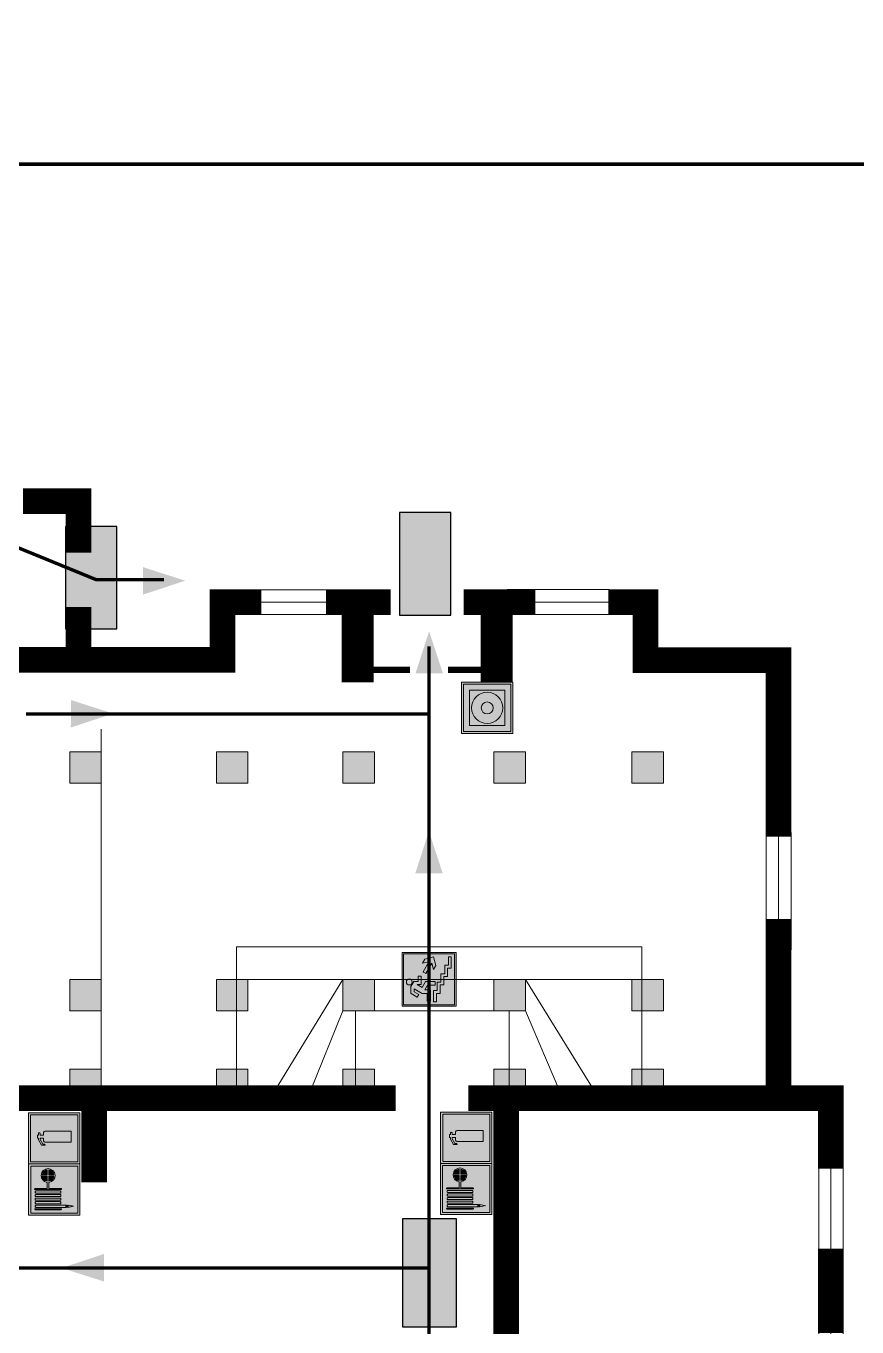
# Model space of a CAD drawing. Header units: millimetres. Extents: x 13810 to 67229, y 12374 to 21950.
# Drawn here: x 25590.1 to 25713.3, y 19700.4 to 19893.3 of the extents above; entities that cross this region are included whole.
import ezdxf

# ---------------------------------------------------------------- set-up
doc = ezdxf.new("R2010")
doc.units = ezdxf.units.MM
doc.layers.add('План_Штампы', color=7, linetype='Continuous')

# ---------------------------------------------------------------- blocks, each defined once
blk = doc.blocks.new('A$C54414219')
at = {"true_color": 0xffffff}
h = blk.add_hatch(color=7, dxfattribs=at)
h.paths.add_polyline_path([(2.39, -9.45), (2.39, -18.3), (11.23, -18.3), (11.23, -9.45)], flags=0)
h.paths.add_polyline_path([(10.71, -13.87, -1), (2.92, -13.87, -1)], flags=0)
h.paths.add_polyline_path([(8.3, -13.87, -1), (5.33, -13.87, -1)], flags=0)
h.paths.add_polyline_path([(0.41, -7.47), (0.41, -20.27), (13.21, -20.27), (13.21, -7.47)])
h.paths.add_polyline_path([(0.92, -19.77), (12.71, -19.77), (12.71, -7.98), (0.92, -7.98)], flags=16)
h.paths.add_polyline_path([(11.23, -9.45), (11.23, -18.3), (2.39, -18.3), (2.39, -9.45)], flags=0)
at = {"lineweight": 5}
h = blk.add_hatch(color=242, dxfattribs=at)
h.paths.add_polyline_path([(12.71, -7.98), (0.92, -7.98), (0.92, -19.77), (12.71, -19.77)])
h.paths.add_polyline_path([(11.23, -18.3), (2.39, -18.3), (2.39, -9.45), (11.23, -9.45)], flags=16)
h.paths.add_polyline_path([(10.71, -13.87, -1), (2.92, -13.87, -1)], flags=0)
h.paths.add_polyline_path([(8.3, -13.87, -1), (5.33, -13.87, -1)], flags=0)
at = {"true_color": 0xffffff}
h = blk.add_hatch(color=7, dxfattribs=at)
h.paths.add_polyline_path([(2.39, -9.45), (2.39, -18.3), (11.23, -18.3), (11.23, -9.45)])
h.paths.add_polyline_path([(10.71, -13.87, -1), (2.92, -13.87, -1)], flags=16)
h.paths.add_polyline_path([(8.3, -13.87, -1), (5.33, -13.87, -1)], flags=0)
at = {"lineweight": 5}
h = blk.add_hatch(color=242, dxfattribs=at)
h.paths.add_polyline_path([(2.92, -13.87, 1), (10.71, -13.87, 1)])
h.paths.add_polyline_path([(8.3, -13.87, -1), (5.33, -13.87, -1)], flags=16)
at = {"color": 242, "lineweight": 5}
for p, q in [((0.41, -20.27), (0.41, -7.47)), ((0.41, -7.47), (13.21, -7.47)), ((0.41, -7.47), (13.21, -7.47)), ((13.21, -20.27), (13.21, -7.47)), ((0.41, -20.27), (13.21, -20.27))]:
    blk.add_line(p, q, dxfattribs=at)
for points in [[(0.92, -7.98), (12.71, -7.98), (12.71, -19.77), (0.92, -19.77)], [(2.39, -9.45), (11.23, -9.45), (11.23, -18.3), (2.39, -18.3)]]:
    blk.add_lwpolyline(points, close=True, dxfattribs=at)
for radius in [3.89, 1.49]:
    blk.add_circle((6.81, -13.87), radius, dxfattribs=at)
blk = doc.blocks.new('A$C7B4425F7')
at = {"true_color": 0xffffff}
blk.add_hatch(color=7, dxfattribs=at).paths.add_polyline_path([(0, 0), (-16, 0), (-16, -8), (0, -8)])
h = blk.add_hatch(color=126)
h.paths.add_polyline_path([(-0.2, -0.2), (-15.8, -0.2), (-15.8, -7.8), (-0.2, -7.8)])
h.paths.add_polyline_path([(-11.76, -2.03), (-11.76, -3.66), (-11.17, -3.66, -0.568275), (-11.17, -6.18), (-12.58, -6.18), (-12.58, -2.03)], flags=16)
h.paths.add_polyline_path([(-13.33, -4.12, -0.495768), (-13.59, -6.18), (-15.03, -6.18), (-15.03, -2.03), (-13.59, -2.03, -0.487973)], flags=16)
h.paths.add_polyline_path([(-10.25, -2.03), (-9.48, -2.03), (-9.48, -6.18), (-10.25, -6.18)], flags=16)
h.paths.add_polyline_path([(-13.84, -3.69), (-14.24, -3.69), (-14.24, -3.03), (-13.9, -3.03, -0.692621)], flags=0)
h.paths.add_polyline_path([(-9.15, -2.03), (-8.4, -2.03), (-8.04, -3.07), (-7.68, -2.03), (-6.93, -2.03), (-7.64, -4.1), (-6.93, -6.18), (-7.68, -6.18), (-8.04, -5.14), (-8.4, -6.18), (-9.15, -6.18), (-8.44, -4.1)], flags=16)
h.paths.add_polyline_path([(-11.76, -4.46), (-11.42, -4.46, -0.692621), (-11.36, -5.12), (-11.76, -5.12)], flags=0)
h.paths.add_polyline_path([(-13.9, -5.2), (-14.24, -5.2), (-14.24, -4.55), (-13.84, -4.55, -0.708038)], flags=0)
edge = h.paths.add_edge_path(flags=16)
edge.add_ellipse((-5.51, -4.08), major_axis=(0, 2.05), ratio=0.586184, start_angle=0, end_angle=360)
edge = h.paths.add_edge_path(flags=0)
edge.add_ellipse((-5.51, -4.08), major_axis=(0, 1.14), ratio=0.454828, start_angle=0, end_angle=360)
h.paths.add_polyline_path([(-4.13, -4.96, 0.377264), (-3.48, -4.52, 0.0555), (-3.16, -2.03), (-1.66, -2.03), (-1.66, -4.96), (-0.96, -4.96), (-0.96, -7.01), (-1.75, -7.01), (-1.75, -6.18), (-3.3, -6.18), (-3.3, -7.02), (-4.13, -7.02)], flags=16)
h.paths.add_polyline_path([(-2.73, -2.91), (-2.28, -2.91), (-2.28, -4.96), (-3.05, -4.96, 0.079136)], flags=0)
at = {"color": 126}
blk.add_lwpolyline([(-16, -8), (0, -8), (0, 0), (-16, 0)], close=True, dxfattribs=at)
blk = doc.blocks.new('A$C32E8229D')
at = {"true_color": 0xffffff}
blk.add_hatch(color=7, dxfattribs=at).paths.add_polyline_path([(0, 0), (0, -8), (16, -8), (16, 0)])
h = blk.add_hatch(color=126)
h.paths.add_polyline_path([(0.2, -0.2), (15.8, -0.2), (15.8, -7.8), (0.2, -7.8)])
h.paths.add_polyline_path([(13.49, -2.05), (12.08, -2.05), (11.37, -2.63, 0.162397), (11.29, -2.84), (11.29, -3.63), (10.35, -3.63), (10.35, -4.05), (11.68, -4.05), (11.68, -3.48), (12.26, -4.28), (11.29, -5.1), (11.29, -6.78), (11.85, -6.78), (11.85, -5.44), (12.8, -4.64), (12.8, -5.94), (14.46, -5.94), (14.46, -5.39), (13.45, -5.39), (13.45, -3.97), (12.46, -2.59), (13.15, -2.59), (13.69, -3.34), (14.18, -3)], flags=16)
h.paths.add_polyline_path([(10.74, -1.82, 1), (11.8, -1.82, 1)], flags=16)
h.paths.add_polyline_path([(9.39, -3.59), (5.99, -3.59), (6.56, -3.03), (5.91, -3.03), (5.1, -3.83), (5.91, -4.64), (6.56, -4.64), (5.99, -4.09), (9.39, -4.09)], flags=16)
h.paths.add_polyline_path([(4.29, -1.08), (1.72, -1.08), (1.72, -6.6), (4.29, -6.6)], flags=16)
at = {"color": 126}
blk.add_lwpolyline([(16, -8), (0, -8), (0, 0), (16, 0)], close=True, dxfattribs=at)
blk = doc.blocks.new('вниз')
at = {"lineweight": 0, "true_color": 0xffffff}
h = blk.add_hatch(color=7, dxfattribs=at)
h.dxf.hatch_style = 1
h.paths.add_polyline_path([(40994.51, -4472.22), (40986.51, -4472.22), (40986.51, -4480.22), (40994.51, -4480.22)])
h.paths.add_polyline_path([(40994.31, -4472.42), (40994.31, -4480.01), (40986.71, -4480.01), (40986.71, -4472.42)], flags=16)
h.paths.add_polyline_path([(40988.43, -4473.53), (40989.43, -4473.53), (40990.19, -4473.96), (40990.19, -4474.6), (40991, -4474.6), (40991, -4475.06), (40989.73, -4475.06), (40989.73, -4474.46), (40989.3, -4475.18), (40990.17, -4475.7), (40990.17, -4477.11), (40989.63, -4477.11), (40989.63, -4476.01), (40988.94, -4475.59), (40988.94, -4476.46), (40988.94, -4476.46), (40987.47, -4476.46), (40987.26, -4476.46), (40987.26, -4475.92), (40988.4, -4475.92), (40988.4, -4475.2), (40989.1, -4473.99), (40988.66, -4473.99), (40988.24, -4474.7), (40987.86, -4474.47), (40988.41, -4473.56)], flags=0)
h.paths.add_polyline_path([(40990.55, -4473.29, -1), (40989.69, -4473.29, -1)], flags=0)
h.paths.add_polyline_path([(40988.85, -4476.89), (40988.85, -4477.43), (40990.1, -4477.43), (40990.1, -4477.99), (40991.34, -4477.99), (40991.34, -4478.54), (40992.59, -4478.54), (40992.59, -4479.09), (40993.83, -4479.09), (40993.83, -4479.52), (40992.17, -4479.52), (40992.17, -4478.97), (40990.91, -4478.97), (40990.91, -4478.41), (40989.68, -4478.41), (40989.68, -4477.86), (40988.43, -4477.86), (40988.43, -4477.31), (40987.6, -4477.31), (40987.18, -4477.31), (40987.18, -4476.89)], flags=0)
h.paths.add_polyline_path([(40991.61, -4475.33), (40993.12, -4476.2), (40992.9, -4475.27), (40993.48, -4475.6), (40993.83, -4476.88), (40992.56, -4477.22), (40991.97, -4476.88), (40992.9, -4476.61), (40991.38, -4475.74), (40991.58, -4475.39)], flags=0)
h.paths.add_polyline_path([(40990.19, -4473.96), (40989.43, -4473.53), (40988.43, -4473.53), (40988.41, -4473.56), (40987.86, -4474.47), (40988.24, -4474.7), (40988.66, -4473.99), (40989.1, -4473.99), (40988.4, -4475.2), (40988.4, -4475.92), (40987.26, -4475.92), (40987.26, -4476.46), (40987.47, -4476.46), (40988.94, -4476.46), (40988.94, -4476.27), (40988.94, -4475.59), (40989.63, -4476.01), (40989.63, -4477.11), (40990.17, -4477.11), (40990.17, -4475.7), (40989.3, -4475.18), (40989.73, -4474.46), (40989.73, -4475.06), (40991, -4475.06), (40991, -4474.6), (40990.19, -4474.6)], flags=0)
h.paths.add_polyline_path([(40990.55, -4473.29, 1), (40989.69, -4473.29, 1)], flags=0)
h.paths.add_polyline_path([(40991.61, -4475.33), (40991.58, -4475.39), (40991.38, -4475.74), (40992.9, -4476.61), (40991.97, -4476.88), (40992.56, -4477.22), (40993.83, -4476.88), (40993.48, -4475.6), (40992.9, -4475.27), (40993.12, -4476.2)], flags=0)
h.paths.add_polyline_path([(40990.1, -4477.43), (40988.85, -4477.43), (40988.85, -4476.89), (40987.18, -4476.89), (40987.18, -4477.31), (40987.6, -4477.31), (40988.43, -4477.31), (40988.43, -4477.86), (40989.68, -4477.86), (40989.68, -4478.41), (40990.91, -4478.41), (40990.91, -4478.97), (40992.17, -4478.97), (40992.17, -4479.52), (40993.83, -4479.52), (40993.83, -4479.09), (40992.59, -4479.09), (40992.59, -4478.54), (40991.34, -4478.54), (40991.34, -4477.99), (40990.1, -4477.99)], flags=0)
at = {"lineweight": 0}
h = blk.add_hatch(color=126, dxfattribs=at)
h.dxf.hatch_style = 1
h.paths.add_polyline_path([(40994.31, -4472.42), (40986.71, -4472.42), (40986.71, -4480.01), (40994.31, -4480.01)])
h.paths.add_polyline_path([(40988.43, -4473.53), (40989.43, -4473.53), (40990.19, -4473.96), (40990.19, -4474.6), (40991, -4474.6), (40991, -4475.06), (40989.73, -4475.06), (40989.73, -4474.46), (40989.3, -4475.18), (40990.17, -4475.7), (40990.17, -4477.11), (40989.63, -4477.11), (40989.63, -4476.01), (40988.94, -4475.59), (40988.94, -4476.46), (40988.94, -4476.46), (40987.47, -4476.46), (40987.26, -4476.46), (40987.26, -4475.92), (40988.4, -4475.92), (40988.4, -4475.2), (40989.1, -4473.99), (40988.66, -4473.99), (40988.24, -4474.7), (40987.86, -4474.47), (40988.41, -4473.56)], flags=16)
h.paths.add_polyline_path([(40990.55, -4473.29, -1), (40989.69, -4473.29, -1)], flags=16)
h.paths.add_polyline_path([(40988.85, -4476.89), (40988.85, -4477.43), (40990.1, -4477.43), (40990.1, -4477.99), (40991.34, -4477.99), (40991.34, -4478.54), (40992.59, -4478.54), (40992.59, -4479.09), (40993.83, -4479.09), (40993.83, -4479.52), (40992.17, -4479.52), (40992.17, -4478.97), (40990.91, -4478.97), (40990.91, -4478.41), (40989.68, -4478.41), (40989.68, -4477.86), (40988.43, -4477.86), (40988.43, -4477.31), (40987.6, -4477.31), (40987.18, -4477.31), (40987.18, -4476.89)], flags=16)
h.paths.add_polyline_path([(40991.61, -4475.33), (40993.12, -4476.2), (40992.9, -4475.27), (40993.48, -4475.6), (40993.83, -4476.88), (40992.56, -4477.22), (40991.97, -4476.88), (40992.9, -4476.61), (40991.38, -4475.74), (40991.58, -4475.39)], flags=16)
at = {"lineweight": 0, "true_color": 0xffffff}
h = blk.add_hatch(color=7, dxfattribs=at)
h.dxf.hatch_style = 1
h.paths.add_polyline_path([(40989.73, -4474.46), (40989.73, -4475.06), (40991, -4475.06), (40991, -4474.6), (40990.19, -4474.6), (40990.19, -4473.96), (40989.43, -4473.53), (40988.43, -4473.53), (40988.41, -4473.56), (40987.86, -4474.47), (40988.24, -4474.7), (40988.66, -4473.99), (40989.1, -4473.99), (40988.4, -4475.2), (40988.4, -4475.92), (40987.26, -4475.92), (40987.26, -4476.46), (40987.47, -4476.46), (40988.94, -4476.46), (40988.94, -4475.59), (40989.63, -4476.01), (40989.63, -4477.11), (40990.17, -4477.11), (40990.17, -4475.7), (40989.3, -4475.18)])
h.paths.add_polyline_path([(40989.69, -4473.29, 1), (40990.55, -4473.29, 1)])
h.paths.add_polyline_path([(40991.61, -4475.33), (40991.58, -4475.39), (40991.38, -4475.74), (40992.9, -4476.61), (40991.97, -4476.88), (40992.56, -4477.22), (40993.83, -4476.88), (40993.48, -4475.6), (40992.9, -4475.27), (40993.12, -4476.2)])
h.paths.add_polyline_path([(40990.1, -4477.43), (40988.85, -4477.43), (40988.85, -4476.89), (40987.18, -4476.89), (40987.18, -4477.31), (40987.6, -4477.31), (40988.43, -4477.31), (40988.43, -4477.86), (40989.68, -4477.86), (40989.68, -4478.41), (40990.91, -4478.41), (40990.91, -4478.97), (40992.17, -4478.97), (40992.17, -4479.52), (40993.83, -4479.52), (40993.83, -4479.09), (40992.59, -4479.09), (40992.59, -4478.54), (40991.34, -4478.54), (40991.34, -4477.99), (40990.1, -4477.99)])
at = {"color": 126, "lineweight": 0}
for points in [[(40986.51, -4472.22), (40994.51, -4472.22), (40994.51, -4480.22), (40986.51, -4480.22)], [(40986.71, -4472.42), (40994.31, -4472.42), (40994.31, -4480.01), (40986.71, -4480.01)]]:
    blk.add_lwpolyline(points, close=True, dxfattribs=at)
for points in [[(40987.47, -4476.46), (40987.26, -4476.46), (40987.26, -4475.92), (40988.4, -4475.92), (40988.4, -4475.2), (40989.1, -4473.99), (40988.66, -4473.99), (40988.24, -4474.7), (40987.86, -4474.47), (40988.41, -4473.56), (40988.43, -4473.53), (40989.43, -4473.53), (40990.19, -4473.96), (40990.19, -4474.6), (40991, -4474.6), (40991, -4475.06), (40989.73, -4475.06), (40989.73, -4474.46), (40989.3, -4475.18), (40990.17, -4475.7), (40990.17, -4477.11), (40989.63, -4477.11), (40989.63, -4476.01), (40988.94, -4475.59), (40988.94, -4476.46)], [(40991.58, -4475.39), (40991.38, -4475.74), (40992.9, -4476.61), (40991.97, -4476.88), (40992.56, -4477.22), (40993.83, -4476.88), (40993.48, -4475.6), (40992.9, -4475.27), (40993.12, -4476.2), (40991.61, -4475.33), (40991.58, -4475.39)], [(40987.6, -4477.31), (40987.18, -4477.31), (40987.18, -4476.89), (40988.85, -4476.89), (40988.85, -4477.43), (40990.1, -4477.43), (40990.1, -4477.99), (40991.34, -4477.99), (40991.34, -4478.54), (40992.59, -4478.54), (40992.59, -4479.09), (40993.83, -4479.09), (40993.83, -4479.52), (40992.17, -4479.52), (40992.17, -4478.97), (40990.91, -4478.97), (40990.91, -4478.41), (40989.68, -4478.41), (40989.68, -4477.86), (40988.43, -4477.86), (40988.43, -4477.31), (40987.6, -4477.31)], [(40987.47, -4476.46), (40988.94, -4476.46), (40988.94, -4476.27)]]:
    blk.add_lwpolyline(points, dxfattribs=at)
blk.add_circle((40990.12, -4473.29), 0.432, dxfattribs=at)
blk = doc.blocks.new('A$C37112FD5')
at = {"true_color": 0xf5f5ff}
h = blk.add_hatch(color=7, dxfattribs=at)
h.dxf.hatch_style = 1
h.paths.add_polyline_path([(12.8, -7.4), (0, -7.4), (0, -20.2), (12.8, -20.2)])
h.paths.add_polyline_path([(12.29, -7.91), (12.29, -19.69), (0.51, -19.69), (0.51, -7.91)], flags=16)
h.paths.add_polyline_path([(4.98, -9.04, -0.42597), (5.17, -9.22), (5.17, -12.25), (5.17, -15.29, -0.432244), (4.98, -15.47), (4.83, -15.47, -0.42597), (4.64, -15.29), (4.64, -12.25), (4.64, -9.22, -0.432244), (4.83, -9.04)], flags=0)
h.paths.add_polyline_path([(4.28, -9.22), (4.28, -12.25), (4.28, -15.29, -0.432244), (4.09, -15.47), (3.94, -15.47, -0.42597), (3.75, -15.29), (3.75, -12.25), (3.75, -9.22, -0.432244), (3.94, -9.04), (4.09, -9.04, -0.42597)], flags=0)
h.paths.add_polyline_path([(5.72, -9.04), (5.87, -9.04, -0.42597), (6.06, -9.22), (6.06, -12.25), (6.06, -15.29, -0.432244), (5.87, -15.47), (5.72, -15.47, -0.42597), (5.53, -15.29), (5.53, -12.25), (5.53, -9.22, -0.432244)], flags=0)
h.paths.add_polyline_path([(6.42, -8.9), (6.5, -8.9, -0.42597), (6.69, -9.08), (6.69, -12.03), (8.21, -12.03, -15.824349), (8.21, -12.47), (6.69, -12.47), (6.69, -15.42, -0.432244), (6.5, -15.6), (6.42, -15.6)], flags=0)
h.paths.add_polyline_path([(3.39, -9.22), (3.39, -12.25), (3.39, -15.29, -0.432244), (3.2, -15.47), (3.05, -15.47, -0.42597), (2.85, -15.29), (2.85, -12.25), (2.85, -9.22, -0.432244), (3.05, -9.04), (3.2, -9.04, -0.42597)], flags=0)
h.paths.add_polyline_path([(2.5, -9.22), (2.5, -16.71), (1.96, -16.71), (1.96, -9.22, -0.432244), (2.15, -9.04), (2.31, -9.04, -0.42597)], flags=0)
h.paths.add_polyline_path([(1.61, -8.9), (1.61, -15.6), (1.57, -15.6, -0.42597), (1.37, -15.42), (1.37, -12.03), (1.37, -9.09, -0.432244), (1.57, -8.9)], flags=0)
h.paths.add_polyline_path([(9.76, -10.81), (9.76, -12.03), (8.49, -12.03, -0.336371)], flags=0)
h.paths.add_polyline_path([(8.49, -12.47), (9.76, -12.47), (9.76, -13.7, -0.336371)], flags=0)
h.paths.add_polyline_path([(10.11, -10.81, -0.336371), (11.38, -12.03), (10.11, -12.03)], flags=0)
h.paths.add_polyline_path([(10.11, -12.47), (11.38, -12.47, -0.336371), (10.11, -13.7)], flags=0)
h.paths.add_polyline_path([(2.5, -16.84), (2.5, -17.05), (1.97, -17.05), (1.97, -16.84)], flags=0)
h.paths.add_polyline_path([(2.5, -17.24, -0.033778), (2.24, -18.6, -0.033778), (1.97, -17.24)], flags=0)
h = blk.add_hatch(color=242)
h.dxf.hatch_style = 1
h.paths.add_polyline_path([(12.29, -7.91), (0.51, -7.91), (0.51, -19.69), (12.29, -19.69)])
h.paths.add_polyline_path([(6.42, -15.6), (6.42, -8.9), (6.5, -8.9, -0.42597), (6.69, -9.08), (6.69, -12.03), (8.21, -12.03, -15.824349), (8.21, -12.47), (6.69, -12.47), (6.69, -15.42, -0.432244), (6.5, -15.6)], flags=16)
h.paths.add_polyline_path([(5.87, -15.47), (5.72, -15.47, -0.42597), (5.53, -15.29), (5.53, -12.25), (5.53, -9.22, -0.432244), (5.72, -9.04), (5.87, -9.04, -0.42597), (6.06, -9.22), (6.06, -12.25), (6.06, -15.29, -0.432244)], flags=16)
h.paths.add_polyline_path([(4.98, -15.47), (4.83, -15.47, -0.42597), (4.64, -15.29), (4.64, -12.25), (4.64, -9.22, -0.432244), (4.83, -9.04), (4.98, -9.04, -0.42597), (5.17, -9.22), (5.17, -12.25), (5.17, -15.29, -0.432244)], flags=16)
h.paths.add_polyline_path([(4.09, -15.47), (3.94, -15.47, -0.42597), (3.75, -15.29), (3.75, -12.25), (3.75, -9.22, -0.432244), (3.94, -9.04), (4.09, -9.04, -0.42597), (4.28, -9.22), (4.28, -12.25), (4.28, -15.29, -0.432244)], flags=16)
h.paths.add_polyline_path([(3.2, -15.47), (3.05, -15.47, -0.42597), (2.85, -15.29), (2.85, -12.25), (2.85, -9.22, -0.432244), (3.05, -9.04), (3.2, -9.04, -0.42597), (3.39, -9.22), (3.39, -12.25), (3.39, -15.29, -0.432244)], flags=16)
h.paths.add_polyline_path([(2.5, -17.05), (1.97, -17.05), (1.97, -16.84), (2.5, -16.84)], flags=16)
h.paths.add_polyline_path([(2.5, -17.24, -0.033778), (2.24, -18.6, -0.033778), (1.97, -17.24)], flags=16)
h.paths.add_polyline_path([(2.5, -16.71), (1.96, -16.71), (1.96, -9.22, -0.432244), (2.15, -9.04), (2.31, -9.04, -0.42597), (2.5, -9.22)], flags=16)
h.paths.add_polyline_path([(1.61, -15.6), (1.57, -15.6, -0.42597), (1.37, -15.42), (1.37, -12.03), (1.37, -9.09, -0.432244), (1.57, -8.9), (1.61, -8.9)], flags=16)
h.paths.add_polyline_path([(8.49, -12.47), (9.76, -12.47), (9.76, -13.7, -0.336371)], flags=0)
h.paths.add_polyline_path([(10.11, -13.7), (10.11, -12.47), (11.38, -12.47, -0.336371)], flags=0)
h.paths.add_polyline_path([(8.49, -12.03, -0.336371), (9.76, -10.81), (9.76, -12.03)], flags=0)
h.paths.add_polyline_path([(10.11, -12.03), (10.11, -10.81, -0.336371), (11.38, -12.03)], flags=0)
h = blk.add_hatch(color=7, dxfattribs=at)
h.dxf.hatch_style = 1
h.paths.add_polyline_path([(1.61, -8.9), (1.57, -8.9, 0.432244), (1.37, -9.09), (1.37, -12.03), (1.37, -15.42, 0.42597), (1.57, -15.6), (1.61, -15.6)])
h.paths.add_polyline_path([(2.5, -9.22, 0.42597), (2.31, -9.04), (2.15, -9.04, 0.432244), (1.96, -9.22), (1.96, -16.71), (2.5, -16.71)])
h.paths.add_polyline_path([(2.5, -16.84), (1.97, -16.84), (1.97, -17.05), (2.5, -17.05)])
h.paths.add_polyline_path([(2.5, -17.24), (1.97, -17.24, 0.033778), (2.24, -18.6, 0.033778)])
h.paths.add_polyline_path([(3.39, -12.25), (3.39, -9.22, 0.42597), (3.2, -9.04), (3.05, -9.04, 0.432244), (2.85, -9.22), (2.85, -12.25), (2.85, -15.29, 0.42597), (3.05, -15.47), (3.2, -15.47, 0.432244), (3.39, -15.29)])
h.paths.add_polyline_path([(4.28, -12.25), (4.28, -9.22, 0.42597), (4.09, -9.04), (3.94, -9.04, 0.432244), (3.75, -9.22), (3.75, -12.25), (3.75, -15.29, 0.42597), (3.94, -15.47), (4.09, -15.47, 0.432244), (4.28, -15.29)])
h.paths.add_polyline_path([(5.17, -12.25), (5.17, -9.22, 0.42597), (4.98, -9.04), (4.83, -9.04, 0.432244), (4.64, -9.22), (4.64, -12.25), (4.64, -15.29, 0.42597), (4.83, -15.47), (4.98, -15.47, 0.432244), (5.17, -15.29)])
h.paths.add_polyline_path([(6.06, -12.25), (6.06, -9.22, 0.42597), (5.87, -9.04), (5.72, -9.04, 0.432244), (5.53, -9.22), (5.53, -12.25), (5.53, -15.29, 0.42597), (5.72, -15.47), (5.87, -15.47, 0.432244), (6.06, -15.29)])
h.paths.add_polyline_path([(6.69, -12.47), (8.21, -12.47, 15.824349), (8.21, -12.03), (6.69, -12.03), (6.69, -9.08, 0.42597), (6.5, -8.9), (6.42, -8.9), (6.42, -15.6), (6.5, -15.6, 0.432244), (6.69, -15.42)])
h.paths.add_polyline_path([(8.49, -12.47), (9.76, -12.47), (9.76, -13.7, -0.336371)], flags=16)
h.paths.add_polyline_path([(8.49, -12.03, -0.336371), (9.76, -10.81), (9.76, -12.03)], flags=16)
h.paths.add_polyline_path([(10.11, -12.47), (11.38, -12.47, -0.336371), (10.11, -13.7)], flags=16)
h.paths.add_polyline_path([(10.11, -12.03), (10.11, -10.81, -0.336371), (11.38, -12.03)], flags=16)
h = blk.add_hatch(color=242)
h.dxf.hatch_style = 1
h.paths.add_polyline_path([(9.76, -10.81, 0.336371), (8.49, -12.03), (9.76, -12.03)])
h.paths.add_polyline_path([(10.11, -10.81), (10.11, -12.03), (11.38, -12.03, 0.336371)])
h.paths.add_polyline_path([(11.38, -12.47), (10.11, -12.47), (10.11, -13.7, 0.336371)])
h.paths.add_polyline_path([(9.76, -12.47), (8.49, -12.47, 0.336371), (9.76, -13.7)])
at = {"color": 242, "lineweight": 5}
for p, q in [((0, -20.2), (0, -7.4)), ((0, -7.4), (12.8, -7.4)), ((1.37, -12.03), (1.37, -9.08)), ((1.57, -8.9), (1.61, -8.9)), ((1.61, -8.9), (1.61, -15.6)), ((1.96, -16.71), (1.96, -9.22)), ((2.15, -9.04), (2.31, -9.04)), ((2.5, -16.71), (2.5, -9.22)), ((2.85, -12.25), (2.85, -9.22)), ((3.05, -9.04), (3.2, -9.04)), ((3.39, -12.25), (3.39, -9.22)), ((3.75, -12.25), (3.75, -9.22)), ((3.94, -9.04), (4.09, -9.04)), ((4.28, -12.25), (4.28, -9.22)), ((4.64, -12.25), (4.64, -9.22)), ((4.83, -9.04), (4.98, -9.04)), ((5.17, -12.25), (5.17, -9.22)), ((5.53, -12.25), (5.53, -9.22)), ((5.72, -9.04), (5.87, -9.04)), ((6.06, -12.25), (6.06, -9.22)), ((6.42, -8.9), (6.42, -15.6)), ((6.5, -8.9), (6.42, -8.9)), ((6.69, -12.03), (6.69, -9.08)), ((12.8, -20.2), (12.8, -7.4)), ((1.37, -12.03), (1.37, -15.42)), ((2.85, -12.25), (2.85, -15.29)), ((3.39, -12.25), (3.39, -15.29)), ((3.75, -12.25), (3.75, -15.29)), ((4.28, -12.25), (4.28, -15.29)), ((4.64, -12.25), (4.64, -15.29)), ((5.17, -12.25), (5.17, -15.29)), ((5.53, -12.25), (5.53, -15.29)), ((6.06, -12.25), (6.06, -15.29)), ((8.21, -12.03), (6.69, -12.03)), ((8.21, -12.47), (6.69, -12.47)), ((6.69, -12.47), (6.69, -15.42)), ((9.76, -12.03), (8.49, -12.03)), ((9.76, -12.47), (8.49, -12.47)), ((9.76, -10.81), (9.76, -12.03)), ((9.76, -12.47), (9.76, -13.7)), ((10.11, -10.81), (10.11, -12.03)), ((11.38, -12.03), (10.11, -12.03)), ((11.38, -12.47), (10.11, -12.47)), ((10.11, -12.47), (10.11, -13.7)), ((1.57, -15.6), (1.61, -15.6)), ((3.05, -15.47), (3.2, -15.47)), ((3.94, -15.47), (4.09, -15.47)), ((4.83, -15.47), (4.98, -15.47)), ((5.72, -15.47), (5.87, -15.47)), ((6.42, -15.6), (6.5, -15.6)), ((1.96, -16.71), (2.5, -16.71)), ((1.97, -16.84), (2.5, -16.84)), ((1.97, -17.05), (1.97, -16.84)), ((2.5, -17.05), (1.97, -17.05)), ((1.97, -17.24), (2.5, -17.24)), ((2.5, -16.84), (2.5, -17.05)), ((0, -20.2), (12.8, -20.2))]:
    blk.add_line(p, q, dxfattribs=at)
blk.add_lwpolyline([(0.51, -7.91), (12.29, -7.91), (12.29, -19.69), (0.51, -19.69)], close=True, dxfattribs=at)
for centre, radius, start, end in [((1.56, -9.09), 0.182, 87.1027, 180.6071), ((2.15, -9.22), 0.182, 87.1027, 180.6071), ((2.32, -9.22), 0.182, 359.3929, 92.8973), ((3.04, -9.22), 0.182, 87.1027, 180.6071), ((3.21, -9.22), 0.182, 359.3929, 92.8973), ((3.93, -9.22), 0.182, 87.1027, 180.6071), ((4.1, -9.22), 0.182, 359.3929, 92.8973), ((4.82, -9.22), 0.182, 87.1027, 180.6071), ((4.99, -9.22), 0.182, 359.3929, 92.8973), ((5.71, -9.22), 0.182, 87.1027, 180.6071), ((5.88, -9.22), 0.182, 359.3929, 92.8973), ((6.51, -9.09), 0.182, 359.3929, 92.8973), ((9.93, -12.25), 1.74, 187.2319, 172.7681), ((9.93, -12.25), 1.46, 96.9927, 171.3585), ((9.93, -12.25), 1.46, 188.6415, 263.0073), ((9.93, -12.25), 1.46, 8.6415, 83.0073), ((9.93, -12.25), 1.46, 276.9927, 351.3585), ((1.56, -15.42), 0.182, 179.3929, 272.8973), ((3.04, -15.29), 0.182, 179.3929, 272.8973), ((3.21, -15.29), 0.182, 267.1027, 0.6071), ((3.93, -15.29), 0.182, 179.3929, 272.8973), ((4.1, -15.29), 0.182, 267.1027, 0.6071), ((4.82, -15.29), 0.182, 179.3929, 272.8973), ((4.99, -15.29), 0.182, 267.1027, 0.6071), ((5.71, -15.29), 0.182, 179.3929, 272.8973), ((5.88, -15.29), 0.182, 267.1027, 0.6071), ((6.51, -15.42), 0.182, 267.1027, 0.6071), ((12.17, -15.98), 10.27, 187.041, 194.7793), ((-7.7, -15.98), 10.27, 345.2207, 352.959)]:
    blk.add_arc(centre, radius, start, end, dxfattribs=at)
blk = doc.blocks.new('A$C3AD82952')
at = {"true_color": 0xf5f5ff}
h = blk.add_hatch(color=7, dxfattribs=at)
h.dxf.hatch_style = 1
h.paths.add_polyline_path([(8.21, 8.73, 0.414214), (7.89, 9.05), (7.22, 9.05), (7.22, 9.92), (7.59, 9.92, 1), (7.57, 10.36), (7.22, 10.36), (7.22, 10.6), (6.43, 10.6), (6.43, 10.36), (6.01, 10.36), (4.74, 9.59), (4.74, 8.69), (4.98, 8.73), (4.98, 9.26), (6.12, 9.91), (6.43, 9.91), (6.43, 9.05), (5.76, 9.05, 0.414214), (5.44, 8.73), (5.44, 2.2), (8.21, 2.2)], flags=0)
h.paths.add_polyline_path([(12.8, 12.8), (0, 12.8), (0, 0), (12.8, 0)])
h.paths.add_polyline_path([(0.51, 12.29), (12.29, 12.29), (12.29, 0.51), (0.51, 0.51)], flags=16)
h.paths.add_polyline_path([(4.74, 9.59), (6.01, 10.36), (6.43, 10.36), (6.43, 10.6), (7.22, 10.6), (7.22, 10.36), (7.59, 10.36, -0.94586), (7.59, 9.92), (7.22, 9.92), (7.22, 9.05), (7.89, 9.05, -0.414214), (8.21, 8.73), (8.21, 2.2), (5.44, 2.2), (5.44, 8.73, -0.414214), (5.76, 9.05), (6.43, 9.05), (6.43, 9.91), (6.12, 9.91), (4.98, 9.26), (4.98, 8.73), (4.74, 8.69)], flags=0)
h = blk.add_hatch(color=242)
h.dxf.hatch_style = 1
h.paths.add_polyline_path([(12.29, 12.29), (0.51, 12.29), (0.51, 0.51), (12.29, 0.51)])
h.paths.add_polyline_path([(4.74, 8.69), (4.74, 9.59), (6.01, 10.36), (6.43, 10.36), (6.43, 10.6), (7.22, 10.6), (7.22, 10.36), (7.59, 10.36, -0.94586), (7.59, 9.92), (7.22, 9.92), (7.22, 9.05), (7.89, 9.05, -0.414214), (8.21, 8.73), (8.21, 2.2), (5.44, 2.2), (5.44, 8.73, -0.414214), (5.76, 9.05), (6.43, 9.05), (6.43, 9.91), (6.12, 9.91), (4.98, 9.26), (4.98, 8.73)], flags=16)
h = blk.add_hatch(color=7, dxfattribs=at)
h.dxf.hatch_style = 1
h.paths.add_polyline_path([(8.21, 8.73, 0.414214), (7.89, 9.05), (7.22, 9.05), (7.22, 9.92), (7.59, 9.92, 1), (7.57, 10.36), (7.22, 10.36), (7.22, 10.6), (6.43, 10.6), (6.43, 10.36), (6.01, 10.36), (4.74, 9.59), (4.74, 8.69), (4.98, 8.73), (4.98, 9.26), (6.12, 9.91), (6.43, 9.91), (6.43, 9.05), (5.76, 9.05, 0.414214), (5.44, 8.73), (5.44, 2.2), (8.21, 2.2)])
at = {"color": 242, "lineweight": 5}
for p, q in [((0, 0), (0, 12.8)), ((0, 12.8), (12.8, 12.8)), ((6.01, 10.36), (4.74, 9.59)), ((4.98, 9.26), (6.12, 9.91)), ((6.01, 10.36), (6.43, 10.36)), ((6.12, 9.91), (6.43, 9.91)), ((7.22, 10.6), (6.43, 10.6)), ((6.43, 10.6), (6.43, 10.36)), ((6.43, 9.91), (6.43, 9.05)), ((7.22, 10.36), (7.22, 10.6)), ((7.59, 10.36), (7.22, 10.36)), ((7.22, 9.05), (7.22, 9.92)), ((7.59, 9.92), (7.22, 9.92)), ((12.8, 0), (12.8, 12.8)), ((4.74, 9.59), (4.74, 8.69)), ((4.74, 8.69), (4.98, 8.73)), ((4.98, 8.73), (4.98, 9.26)), ((5.44, 2.2), (5.44, 8.73)), ((5.76, 9.05), (6.43, 9.05)), ((7.89, 9.05), (7.22, 9.05)), ((8.21, 2.2), (8.21, 8.73)), ((0, 0), (12.8, 0)), ((5.44, 2.2), (8.21, 2.2))]:
    blk.add_line(p, q, dxfattribs=at)
blk.add_lwpolyline([(0.51, 12.29), (12.29, 12.29), (12.29, 0.51), (0.51, 0.51)], close=True, dxfattribs=at)
for centre, radius, start, end in [((7.58, 10.14), 0.223, 273.1875, 86.8125), ((5.76, 8.73), 0.32, 90, 180), ((7.89, 8.73), 0.32, 0, 90)]:
    blk.add_arc(centre, radius, start, end, dxfattribs=at)

msp = doc.modelspace()

# ---------------------------------------------------------------- hatches: boundary and pattern name
at = {"lineweight": 0}
h = msp.add_hatch(color=256, dxfattribs=at)
h.dxf.hatch_style = 1
h.paths.add_polyline_path([(25601.25, 19785.67), (25596.57, 19785.67), (25596.57, 19780.99), (25601.25, 19780.99)])
h = msp.add_hatch(color=256, dxfattribs=at)
h.dxf.hatch_style = 1
h.paths.add_polyline_path([(25623.01, 19785.67), (25618.33, 19785.67), (25618.33, 19780.99), (25623.01, 19780.99)])
h = msp.add_hatch(color=256, dxfattribs=at)
h.dxf.hatch_style = 1
h.paths.add_polyline_path([(25641.77, 19785.67), (25637.09, 19785.67), (25637.09, 19780.99), (25641.77, 19780.99)])
h = msp.add_hatch(color=256, dxfattribs=at)
h.dxf.hatch_style = 1
h.paths.add_polyline_path([(25664.17, 19785.67), (25659.49, 19785.67), (25659.49, 19780.99), (25664.17, 19780.99)])
h = msp.add_hatch(color=256, dxfattribs=at)
h.dxf.hatch_style = 1
h.paths.add_polyline_path([(25684.62, 19785.67), (25679.94, 19785.67), (25679.94, 19780.99), (25684.62, 19780.99)])
h = msp.add_hatch(color=256, dxfattribs=at)
h.dxf.hatch_style = 1
h.paths.add_polyline_path([(25601.25, 19751.92), (25596.57, 19751.92), (25596.57, 19747.24), (25601.25, 19747.24)])
h = msp.add_hatch(color=256, dxfattribs=at)
h.dxf.hatch_style = 1
h.paths.add_polyline_path([(25623.01, 19751.92), (25618.33, 19751.92), (25618.33, 19747.24), (25623.01, 19747.24)])
h = msp.add_hatch(color=256, dxfattribs=at)
h.dxf.hatch_style = 1
h.paths.add_polyline_path([(25641.77, 19751.92), (25637.09, 19751.92), (25637.09, 19747.24), (25641.77, 19747.24)])
h = msp.add_hatch(color=256, dxfattribs=at)
h.dxf.hatch_style = 1
h.paths.add_polyline_path([(25664.17, 19751.92), (25659.49, 19751.92), (25659.49, 19747.24), (25664.17, 19747.24)])
h = msp.add_hatch(color=256, dxfattribs=at)
h.dxf.hatch_style = 1
h.paths.add_polyline_path([(25684.62, 19751.92), (25679.94, 19751.92), (25679.94, 19747.24), (25684.62, 19747.24)])
h = msp.add_hatch(color=256, dxfattribs=at)
h.dxf.hatch_style = 1
h.paths.add_polyline_path([(25601.25, 19738.61), (25596.57, 19738.61), (25596.57, 19733.93), (25601.25, 19733.93)])
h = msp.add_hatch(color=256, dxfattribs=at)
h.dxf.hatch_style = 1
h.paths.add_polyline_path([(25623.01, 19738.61), (25618.33, 19738.61), (25618.33, 19733.93), (25623.01, 19733.93)])
h = msp.add_hatch(color=256, dxfattribs=at)
h.dxf.hatch_style = 1
h.paths.add_polyline_path([(25641.77, 19738.61), (25637.09, 19738.61), (25637.09, 19733.93), (25641.77, 19733.93)])
h = msp.add_hatch(color=256, dxfattribs=at)
h.dxf.hatch_style = 1
h.paths.add_polyline_path([(25664.17, 19738.61), (25659.49, 19738.61), (25659.49, 19733.93), (25664.17, 19733.93)])
h = msp.add_hatch(color=256, dxfattribs=at)
h.dxf.hatch_style = 1
h.paths.add_polyline_path([(25684.62, 19738.61), (25679.94, 19738.61), (25679.94, 19733.93), (25684.62, 19733.93)])

# ---------------------------------------------------------------- linework, layer by layer
at = {"color": 2, "lineweight": 100}
for points in [[(25277.24, 20267.83), (25877.24, 20267.83), (25877.24, 19872.83), (25277.24, 19872.83)], [(25277.24, 19872.83), (25877.24, 19872.83), (25877.24, 19477.83), (25277.24, 19477.83)]]:
    msp.add_lwpolyline(points, close=True, dxfattribs=at)
at = {"lineweight": 0}
for points, const_width in [([(25597.86, 19799.29), (25570.49, 19799.29), (25570.49, 19822.83), (25570.49, 19734.3)], 3.8), ([(25589.64, 19822.83), (25597.86, 19822.83), (25597.86, 19815.18)], 3.8), ([(25659.9, 19807.86), (25659.9, 19795.97)], 4.75), ([(25597.86, 19807.16), (25597.86, 19799.29), (25619.23, 19799.29), (25619.23, 19807.86), (25625.01, 19807.86)], 3.8), ([(25634.6, 19807.86), (25644.15, 19807.86)], 3.8), ([(25639.28, 19795.97), (25639.28, 19807.26)], 4.75), ([(25654.98, 19807.86), (25665.6, 19807.86)], 3.8), ([(25676.45, 19807.86), (25681.96, 19807.86), (25681.96, 19799.26), (25701.69, 19799.26), (25701.69, 19773.06)], 3.8), ([(25647.04, 19797.81), (25640.42, 19797.81)], 0.95), ([(25660.92, 19797.81), (25652.65, 19797.81)], 0.95), ([(25701.69, 19760.85), (25701.69, 19734.3), (25655.68, 19734.3)], 3.8), ([(25644.92, 19734.3), (25563.29, 19734.3)], 3.8), ([(25600.2, 19734.3), (25600.2, 19721.83)], 3.8), ([(25661.28, 19623.49), (25661.28, 19734.3)], 3.8), ([(25701.69, 19734.3), (25708.92, 19734.3)], 3.8), ([(25709.45, 19723.84), (25709.45, 19734.3), (25705.4, 19734.3)], 3.8), ([(25709.45, 19699.48), (25709.45, 19711.98)], 3.8)]:
    msp.add_lwpolyline(points, dxfattribs=dict(at, const_width=const_width))
at = {"color": 126, "lineweight": 100, "true_color": 0x008754}
for points in [[(25591.21, 19814.96), (25588.27, 19816.17), (25578.01, 19816.17)], [(25606.41, 19811.15), (25600.52, 19811.15), (25591.21, 19814.96)], [(25610.55, 19811.15), (25606.41, 19811.15)], [(25649.85, 19801.26), (25649.85, 19568.42)], [(25590.11, 19791.32), (25649.85, 19791.32)], [(25649.85, 19709.11), (25461.84, 19709.11), (25461.84, 19765.74)]]:
    msp.add_lwpolyline(points, dxfattribs=at)
at = {"lineweight": 0}
for points in [[(25636.57, 19809.71), (25621.45, 19809.71)], [(25676.55, 19809.72), (25661.43, 19809.72)], [(25636.47, 19807.85), (25621.35, 19807.85)], [(25676.45, 19807.86), (25661.33, 19807.86)], [(25636.8, 19806.02), (25621.68, 19806.02)], [(25676.78, 19806.03), (25661.66, 19806.03)], [(25601.25, 19738.61), (25601.25, 19789.01)], [(25699.83, 19773.8), (25699.83, 19756.44)], [(25703.56, 19773.68), (25703.56, 19756.32)], [(25701.69, 19773.06), (25701.69, 19755.71)], [(25681.43, 19734.05), (25681.43, 19756.75), (25621.32, 19756.75), (25621.32, 19734.31)], [(25679.94, 19751.92), (25623.01, 19751.92)], [(25637.09, 19751.92), (25627.04, 19735.5)], [(25664.17, 19751.92), (25674.63, 19734.93)], [(25637.09, 19747.24), (25632.28, 19735.41)], [(25661.72, 19747.24), (25638.94, 19747.24), (25638.94, 19735.06)], [(25661.72, 19747.24), (25661.72, 19733.68)], [(25664.17, 19747.24), (25669.24, 19735.28)], [(25707.65, 19724.54), (25707.65, 19583.6)], [(25709.45, 19723.84), (25709.45, 19582.9)], [(25711.26, 19725.01), (25711.26, 19584.07)]]:
    msp.add_lwpolyline(points, dxfattribs=at)
for points in [[(25601.25, 19780.99), (25596.57, 19780.99), (25596.57, 19785.67), (25601.25, 19785.67)], [(25623.01, 19780.99), (25618.33, 19780.99), (25618.33, 19785.67), (25623.01, 19785.67)], [(25641.77, 19780.99), (25637.09, 19780.99), (25637.09, 19785.67), (25641.77, 19785.67)], [(25664.17, 19780.99), (25659.49, 19780.99), (25659.49, 19785.67), (25664.17, 19785.67)], [(25684.62, 19780.99), (25679.94, 19780.99), (25679.94, 19785.67), (25684.62, 19785.67)], [(25601.25, 19747.24), (25596.57, 19747.24), (25596.57, 19751.92), (25601.25, 19751.92)], [(25623.01, 19747.24), (25618.33, 19747.24), (25618.33, 19751.92), (25623.01, 19751.92)], [(25641.77, 19747.24), (25637.09, 19747.24), (25637.09, 19751.92), (25641.77, 19751.92)], [(25664.17, 19747.24), (25659.49, 19747.24), (25659.49, 19751.92), (25664.17, 19751.92)], [(25684.62, 19747.24), (25679.94, 19747.24), (25679.94, 19751.92), (25684.62, 19751.92)], [(25601.25, 19733.93), (25596.57, 19733.93), (25596.57, 19738.61), (25601.25, 19738.61)], [(25623.01, 19733.93), (25618.33, 19733.93), (25618.33, 19738.61), (25623.01, 19738.61)], [(25641.77, 19733.93), (25637.09, 19733.93), (25637.09, 19738.61), (25641.77, 19738.61)], [(25664.17, 19733.93), (25659.49, 19733.93), (25659.49, 19738.61), (25664.17, 19738.61)], [(25684.62, 19733.93), (25679.94, 19733.93), (25679.94, 19738.61), (25684.62, 19738.61)]]:
    msp.add_lwpolyline(points, close=True, dxfattribs=at)
at = {"layer": 'План_Штампы', "color": 126, "true_color": 0x008754}
for points in [[(25607.45, 19808.98), (25607.46, 19813.05), (25613.71, 19811.04)], [(25651.93, 19797.28), (25647.85, 19797.29), (25649.87, 19803.54)], [(25596.74, 19789.27), (25596.75, 19793.35), (25603.01, 19791.33)], [(25651.9, 19767.62), (25647.82, 19767.63), (25649.84, 19773.89)], [(25601.65, 19711.19), (25601.64, 19707.11), (25595.38, 19709.12)]]:
    msp.add_solid(points, dxfattribs=at)

# ---------------------------------------------------------------- block references
for name, p, xscale, yscale, zscale, rotation in [('A$C54414219', (25662.53, 19783.94), 0.59375, 0.59375, 0.59375, 180), ('A$C3AD82952', (25598.08, 19724.54), 0.59375, 0.59375, 0.59375, 90), ('A$C3AD82952', (25659.18, 19724.63), 0.59375, 0.59375, 0.59375, 90), ('A$C37112FD5', (25586.09, 19716.94), 0.5937484804308042, 0.5937484804308042, 0.5937484804308042, 90), ('A$C37112FD5', (25647.18, 19717.03), 0.5937484804308042, 0.5937484804308042, 0.5937484804308042, 90)]:
    msp.add_blockref(name, p, dxfattribs=dict(xscale=xscale, yscale=yscale, zscale=zscale, rotation=rotation))
at = {"color": 126, "true_color": 0x008754, "rotation": 90}
msp.add_blockref('вниз', (21173.64, -21238.59), dxfattribs=at)
at = {"xscale": -1, "rotation": 90}
msp.add_blockref('A$C32E8229D', (25645.92, 19716.41), dxfattribs=at)
at = {"layer": 'План_Штампы', "xscale": 0.95, "yscale": 0.95, "zscale": 0.95, "rotation": 90}
for p in [(25645.5, 19821.14), (25595.97, 19819.1)]:
    msp.add_blockref('A$C7B4425F7', p, dxfattribs=at)

doc.saveas('drawing.dxf')
